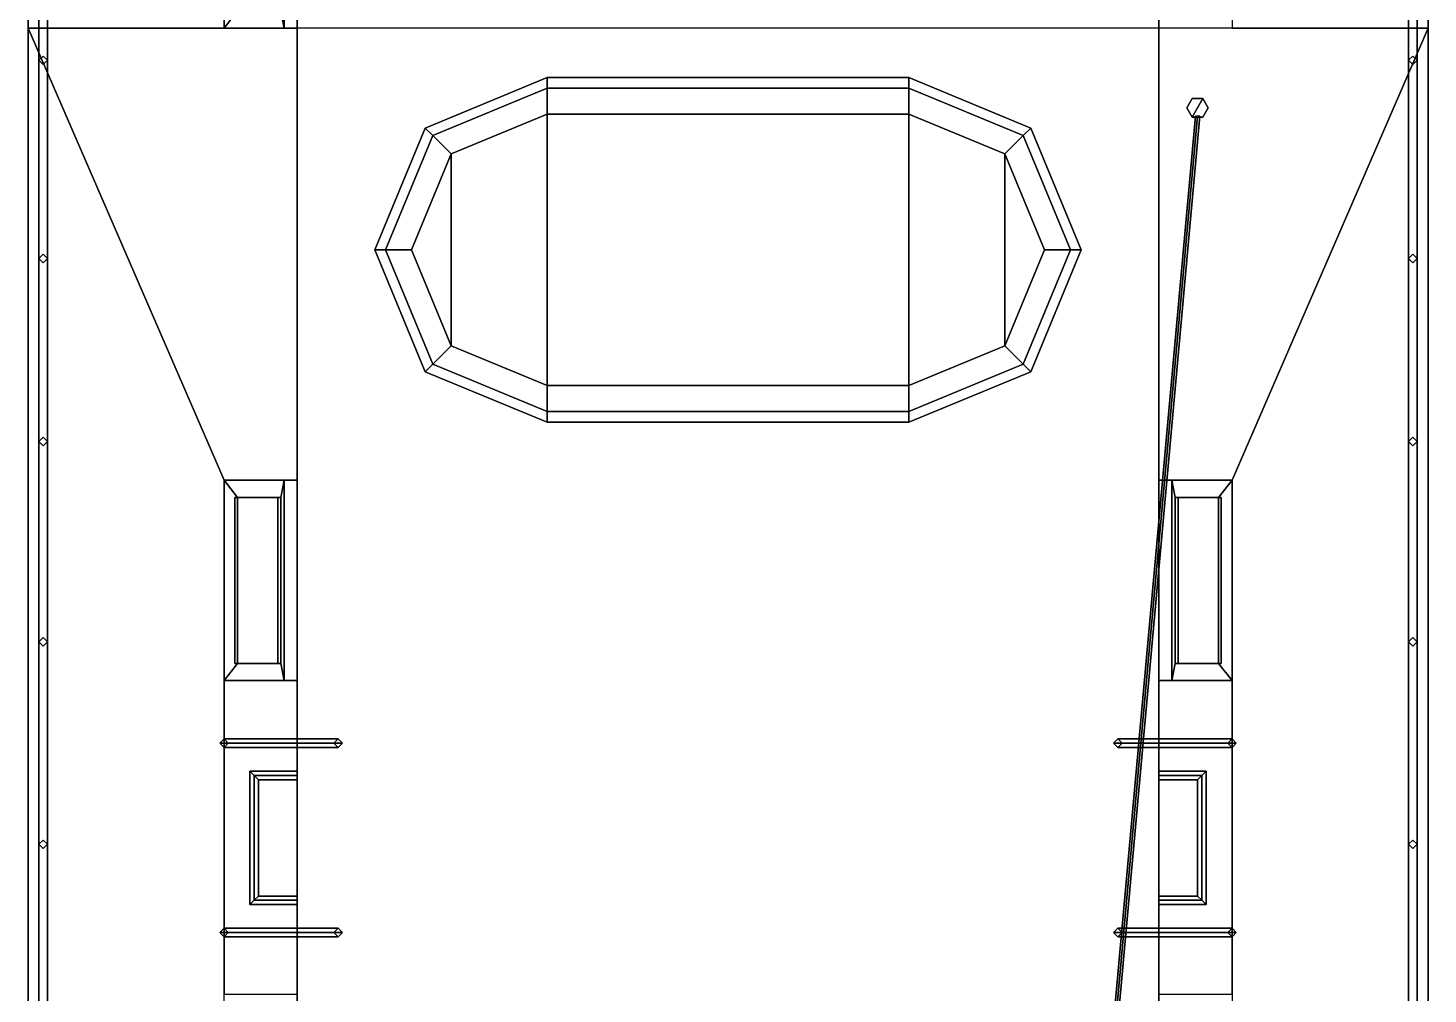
# Model space of a CAD drawing. Header units: millimetres. Extents: x -3.3 to 3.3, y -23.5 to 37.3.
# Drawn here: x -3.25 to 3.25, y -3.56 to 0.92 of the extents above; entities that cross this region are included whole.
import ezdxf

# ---------------------------------------------------------------- set-up
doc = ezdxf.new("R2010")
doc.units = ezdxf.units.MM
doc.layers.add('boat', color=6, linetype='Continuous')
doc.layers.add('railings', color=6, linetype='Continuous')

msp = doc.modelspace()

# ---------------------------------------------------------------- linework, layer by layer
for points in [[(-3.25, 10.1, -1.68), (-3.25, -15.78, -1.68), (-3.25, -23.47), (-3.25, 19.01)], [(3.25, -23.47), (3.25, -15.78, -1.68), (3.25, 10.1, -1.68), (3.25, 19.01)], [(3.25, 10.1, -1.68), (3.25, -15.78, -1.68), (-3.25, -15.78, -1.68), (-3.25, 10.1, -1.68)], [(-3.25, 10.1, 2.17), (-3.25, 0.92, 2.17), (-2.34, 0.92, 2.17), (-2.34, 4.65, 2.17)], [(-3.25, 10.1), (-3.25, 0.92), (-3.25, 0.92, 2.17), (-3.25, 10.1, 2.17)], [(2.34, 4.65, 2.17), (2.34, 0.92, 2.17), (3.25, 0.92, 2.17), (3.25, 10.1, 2.17)], [(3.25, 0.92, 2.17), (3.25, 0.92), (3.25, 10.1), (3.25, 10.1, 2.17)], [(-3.25, 0.92), (-3.25, -7.39), (-3.25, -7.39, 2.17), (-3.25, 0.92, 2.17)], [(-3.25, 0.92, 2.17), (-3.25, -7.39, 2.17), (-2.34, -7.39, 2.17), (-2.34, -1.18, 2.17)], [(-3.25, 0.92, 2.17), (-3.25, -7.39, 2.17), (3.25, -7.39, 2.17), (3.25, 0.92, 2.17)], [(-3.25, 0.92, 2.17), (-2.34, -1.18, 2.17), (-2, -1.18, 2.17), (-2, 0.92, 2.17)], [(2, -1.18, 2.17), (2.34, -1.18, 2.17), (3.25, 0.92, 2.17), (2, 0.92, 2.17)], [(2.34, -7.39, 2.17), (3.25, -7.39, 2.17), (3.25, 0.92, 2.17), (2.34, -1.18, 2.17)], [(3.25, -7.39, 2.17), (3.25, -7.39), (3.25, 0.92), (3.25, 0.92, 2.17)], [(2.155, 0.5933, 2.17), (2.13, 0.55, 2.17), (2.13, 0.55, 4.81), (2.155, 0.5933, 4.81)], [(2.155, 0.5933, 4.81), (2.13, 0.55, 4.81), (2.155, 0.5067, 4.81), (2.205, 0.5933, 4.81)], [(2.205, 0.5933, 2.17), (2.155, 0.5933, 2.17), (2.155, 0.5933, 4.81), (2.205, 0.5933, 4.81)], [(2.205, 0.5933, 4.81), (2.155, 0.5067, 4.81), (2.205, 0.5067, 4.81), (2.23, 0.55, 4.81)], [(2.23, 0.55, 2.17), (2.205, 0.5933, 2.17), (2.205, 0.5933, 4.81), (2.23, 0.55, 4.81)], [(2.13, 0.55, 2.17), (2.155, 0.5067, 2.17), (2.155, 0.5067, 4.81), (2.13, 0.55, 4.81)], [(2.205, 0.5067, 2.17), (2.23, 0.55, 2.17), (2.23, 0.55, 4.81), (2.205, 0.5067, 4.81)], [(2.17, 0.51, 4.71), (2.18, 0.51, 4.7), (0.91, -13.53, 6.93), (0.9, -13.53, 6.94)], [(2.18, 0.51, 4.72), (2.17, 0.51, 4.71), (0.9, -13.53, 6.94), (0.91, -13.53, 6.95)], [(2.18, 0.51, 4.7), (2.19, 0.51, 4.71), (0.92, -13.53, 6.94), (0.91, -13.53, 6.93)], [(2.19, 0.51, 4.71), (2.18, 0.51, 4.72), (0.91, -13.53, 6.95), (0.92, -13.53, 6.94)], [(2.155, 0.5067, 2.17), (2.205, 0.5067, 2.17), (2.205, 0.5067, 4.81), (2.155, 0.5067, 4.81)], [(-2.34, -2.11, 2.17), (-2.34, -3.565, 2.17), (-2, -3.565, 2.17), (-2, -2.11, 2.17)], [(2, -3.565, 2.17), (2.34, -3.565, 2.17), (2.34, -2.11, 2.17), (2, -2.11, 2.17)], [(-2, -2.55, 2.41), (-2, -2.53, 2.39), (-2.22, -2.53, 2.39), (-2.2, -2.55, 2.41)], [(-2, -2.53, 2.39), (-2, -2.55, 2.37), (-2.2, -2.55, 2.37), (-2.22, -2.53, 2.39)], [(-2.22, -3.15, 2.39), (-2.2, -3.13, 2.41), (-2.2, -2.55, 2.41), (-2.22, -2.53, 2.39)], [(-2.2, -3.13, 2.37), (-2.22, -3.15, 2.39), (-2.22, -2.53, 2.39), (-2.2, -2.55, 2.37)], [(-2.2, -3.13, 2.65), (-2.22, -3.15, 2.67), (-2.22, -2.53, 2.67), (-2.2, -2.55, 2.65)], [(-2.22, -3.15, 2.67), (-2.2, -3.13, 2.69), (-2.2, -2.55, 2.69), (-2.22, -2.53, 2.67)], [(-2, -2.53, 2.67), (-2, -2.55, 2.65), (-2.2, -2.55, 2.65), (-2.22, -2.53, 2.67)], [(-2, -2.55, 2.69), (-2, -2.53, 2.67), (-2.22, -2.53, 2.67), (-2.2, -2.55, 2.69)], [(-2, -2.55, 2.98), (-2, -2.53, 2.96), (-2.22, -2.53, 2.96), (-2.2, -2.55, 2.98)], [(-2, -2.53, 2.96), (-2, -2.55, 2.94), (-2.2, -2.55, 2.94), (-2.22, -2.53, 2.96)], [(-2.22, -3.15, 2.96), (-2.2, -3.13, 2.98), (-2.2, -2.55, 2.98), (-2.22, -2.53, 2.96)], [(-2.2, -3.13, 2.94), (-2.22, -3.15, 2.96), (-2.22, -2.53, 2.96), (-2.2, -2.55, 2.94)], [(-2.2, -3.13, 3.22), (-2.22, -3.15, 3.24), (-2.22, -2.53, 3.24), (-2.2, -2.55, 3.22)], [(-2.22, -3.15, 3.24), (-2.2, -3.13, 3.26), (-2.2, -2.55, 3.26), (-2.22, -2.53, 3.24)], [(-2, -2.53, 3.24), (-2, -2.55, 3.22), (-2.2, -2.55, 3.22), (-2.22, -2.53, 3.24)], [(-2, -2.55, 3.26), (-2, -2.53, 3.24), (-2.22, -2.53, 3.24), (-2.2, -2.55, 3.26)], [(-2, -2.55, 3.54), (-2, -2.53, 3.52), (-2.22, -2.53, 3.52), (-2.2, -2.55, 3.54)], [(-2, -2.53, 3.52), (-2, -2.55, 3.5), (-2.2, -2.55, 3.5), (-2.22, -2.53, 3.52)], [(-2.22, -3.15, 3.52), (-2.2, -3.13, 3.54), (-2.2, -2.55, 3.54), (-2.22, -2.53, 3.52)], [(-2.2, -3.13, 3.5), (-2.22, -3.15, 3.52), (-2.22, -2.53, 3.52), (-2.2, -2.55, 3.5)], [(2, -2.53, 2.39), (2, -2.55, 2.41), (2.2, -2.55, 2.41), (2.22, -2.53, 2.39)], [(2, -2.55, 2.37), (2, -2.53, 2.39), (2.22, -2.53, 2.39), (2.2, -2.55, 2.37)], [(2, -2.55, 2.65), (2, -2.53, 2.67), (2.22, -2.53, 2.67), (2.2, -2.55, 2.65)], [(2, -2.53, 2.67), (2, -2.55, 2.69), (2.2, -2.55, 2.69), (2.22, -2.53, 2.67)], [(2, -2.53, 2.96), (2, -2.55, 2.98), (2.2, -2.55, 2.98), (2.22, -2.53, 2.96)], [(2, -2.55, 2.94), (2, -2.53, 2.96), (2.22, -2.53, 2.96), (2.2, -2.55, 2.94)], [(2, -2.55, 3.22), (2, -2.53, 3.24), (2.22, -2.53, 3.24), (2.2, -2.55, 3.22)], [(2, -2.53, 3.24), (2, -2.55, 3.26), (2.2, -2.55, 3.26), (2.22, -2.53, 3.24)], [(2, -2.53, 3.52), (2, -2.55, 3.54), (2.2, -2.55, 3.54), (2.22, -2.53, 3.52)], [(2, -2.55, 3.5), (2, -2.53, 3.52), (2.22, -2.53, 3.52), (2.2, -2.55, 3.5)], [(2.22, -2.53, 2.39), (2.2, -2.55, 2.41), (2.2, -3.13, 2.41), (2.22, -3.15, 2.39)], [(2.2, -2.55, 2.37), (2.22, -2.53, 2.39), (2.22, -3.15, 2.39), (2.2, -3.13, 2.37)], [(2.2, -2.55, 2.65), (2.22, -2.53, 2.67), (2.22, -3.15, 2.67), (2.2, -3.13, 2.65)], [(2.22, -2.53, 2.67), (2.2, -2.55, 2.69), (2.2, -3.13, 2.69), (2.22, -3.15, 2.67)], [(2.22, -2.53, 2.96), (2.2, -2.55, 2.98), (2.2, -3.13, 2.98), (2.22, -3.15, 2.96)], [(2.2, -2.55, 2.94), (2.22, -2.53, 2.96), (2.22, -3.15, 2.96), (2.2, -3.13, 2.94)], [(2.2, -2.55, 3.22), (2.22, -2.53, 3.24), (2.22, -3.15, 3.24), (2.2, -3.13, 3.22)], [(2.22, -2.53, 3.24), (2.2, -2.55, 3.26), (2.2, -3.13, 3.26), (2.22, -3.15, 3.24)], [(2.22, -2.53, 3.52), (2.2, -2.55, 3.54), (2.2, -3.13, 3.54), (2.22, -3.15, 3.52)], [(2.2, -2.55, 3.5), (2.22, -2.53, 3.52), (2.22, -3.15, 3.52), (2.2, -3.13, 3.5)], [(-2, -2.57, 2.39), (-2, -2.55, 2.41), (-2.2, -2.55, 2.41), (-2.18, -2.57, 2.39)], [(-2, -2.55, 2.37), (-2, -2.57, 2.39), (-2.18, -2.57, 2.39), (-2.2, -2.55, 2.37)], [(-2.2, -3.13, 2.41), (-2.18, -3.11, 2.39), (-2.18, -2.57, 2.39), (-2.2, -2.55, 2.41)], [(-2.18, -3.11, 2.39), (-2.2, -3.13, 2.37), (-2.2, -2.55, 2.37), (-2.18, -2.57, 2.39)], [(-2.18, -3.11, 2.67), (-2.2, -3.13, 2.65), (-2.2, -2.55, 2.65), (-2.18, -2.57, 2.67)], [(-2.2, -3.13, 2.69), (-2.18, -3.11, 2.67), (-2.18, -2.57, 2.67), (-2.2, -2.55, 2.69)], [(-2, -2.55, 2.65), (-2, -2.57, 2.67), (-2.18, -2.57, 2.67), (-2.2, -2.55, 2.65)], [(-2, -2.57, 2.67), (-2, -2.55, 2.69), (-2.2, -2.55, 2.69), (-2.18, -2.57, 2.67)], [(-2, -2.57, 2.96), (-2, -2.55, 2.98), (-2.2, -2.55, 2.98), (-2.18, -2.57, 2.96)], [(-2, -2.55, 2.94), (-2, -2.57, 2.96), (-2.18, -2.57, 2.96), (-2.2, -2.55, 2.94)], [(-2.2, -3.13, 2.98), (-2.18, -3.11, 2.96), (-2.18, -2.57, 2.96), (-2.2, -2.55, 2.98)], [(-2.18, -3.11, 2.96), (-2.2, -3.13, 2.94), (-2.2, -2.55, 2.94), (-2.18, -2.57, 2.96)], [(-2.18, -3.11, 3.24), (-2.2, -3.13, 3.22), (-2.2, -2.55, 3.22), (-2.18, -2.57, 3.24)], [(-2.2, -3.13, 3.26), (-2.18, -3.11, 3.24), (-2.18, -2.57, 3.24), (-2.2, -2.55, 3.26)], [(-2, -2.55, 3.22), (-2, -2.57, 3.24), (-2.18, -2.57, 3.24), (-2.2, -2.55, 3.22)], [(-2, -2.57, 3.24), (-2, -2.55, 3.26), (-2.2, -2.55, 3.26), (-2.18, -2.57, 3.24)], [(-2, -2.57, 3.52), (-2, -2.55, 3.54), (-2.2, -2.55, 3.54), (-2.18, -2.57, 3.52)], [(-2, -2.55, 3.5), (-2, -2.57, 3.52), (-2.18, -2.57, 3.52), (-2.2, -2.55, 3.5)], [(-2.2, -3.13, 3.54), (-2.18, -3.11, 3.52), (-2.18, -2.57, 3.52), (-2.2, -2.55, 3.54)], [(-2.18, -3.11, 3.52), (-2.2, -3.13, 3.5), (-2.2, -2.55, 3.5), (-2.18, -2.57, 3.52)], [(2, -2.55, 2.41), (2, -2.57, 2.39), (2.18, -2.57, 2.39), (2.2, -2.55, 2.41)], [(2, -2.57, 2.39), (2, -2.55, 2.37), (2.2, -2.55, 2.37), (2.18, -2.57, 2.39)], [(2, -2.57, 2.67), (2, -2.55, 2.65), (2.2, -2.55, 2.65), (2.18, -2.57, 2.67)], [(2, -2.55, 2.69), (2, -2.57, 2.67), (2.18, -2.57, 2.67), (2.2, -2.55, 2.69)], [(2, -2.55, 2.98), (2, -2.57, 2.96), (2.18, -2.57, 2.96), (2.2, -2.55, 2.98)], [(2, -2.57, 2.96), (2, -2.55, 2.94), (2.2, -2.55, 2.94), (2.18, -2.57, 2.96)], [(2, -2.57, 3.24), (2, -2.55, 3.22), (2.2, -2.55, 3.22), (2.18, -2.57, 3.24)], [(2, -2.55, 3.26), (2, -2.57, 3.24), (2.18, -2.57, 3.24), (2.2, -2.55, 3.26)], [(2, -2.55, 3.54), (2, -2.57, 3.52), (2.18, -2.57, 3.52), (2.2, -2.55, 3.54)], [(2, -2.57, 3.52), (2, -2.55, 3.5), (2.2, -2.55, 3.5), (2.18, -2.57, 3.52)], [(2.2, -2.55, 2.41), (2.18, -2.57, 2.39), (2.18, -3.11, 2.39), (2.2, -3.13, 2.41)], [(2.18, -2.57, 2.39), (2.2, -2.55, 2.37), (2.2, -3.13, 2.37), (2.18, -3.11, 2.39)], [(2.18, -2.57, 2.67), (2.2, -2.55, 2.65), (2.2, -3.13, 2.65), (2.18, -3.11, 2.67)], [(2.2, -2.55, 2.69), (2.18, -2.57, 2.67), (2.18, -3.11, 2.67), (2.2, -3.13, 2.69)], [(2.2, -2.55, 2.98), (2.18, -2.57, 2.96), (2.18, -3.11, 2.96), (2.2, -3.13, 2.98)], [(2.18, -2.57, 2.96), (2.2, -2.55, 2.94), (2.2, -3.13, 2.94), (2.18, -3.11, 2.96)], [(2.18, -2.57, 3.24), (2.2, -2.55, 3.22), (2.2, -3.13, 3.22), (2.18, -3.11, 3.24)], [(2.2, -2.55, 3.26), (2.18, -2.57, 3.24), (2.18, -3.11, 3.24), (2.2, -3.13, 3.26)], [(2.2, -2.55, 3.54), (2.18, -2.57, 3.52), (2.18, -3.11, 3.52), (2.2, -3.13, 3.54)], [(2.18, -2.57, 3.52), (2.2, -2.55, 3.5), (2.2, -3.13, 3.5), (2.18, -3.11, 3.52)], [(-2, -3.13, 2.41), (-2, -3.11, 2.39), (-2.18, -3.11, 2.39), (-2.2, -3.13, 2.41)], [(-2, -3.11, 2.39), (-2, -3.13, 2.37), (-2.2, -3.13, 2.37), (-2.18, -3.11, 2.39)], [(-2, -3.11, 2.67), (-2, -3.13, 2.65), (-2.2, -3.13, 2.65), (-2.18, -3.11, 2.67)], [(-2, -3.13, 2.69), (-2, -3.11, 2.67), (-2.18, -3.11, 2.67), (-2.2, -3.13, 2.69)], [(-2, -3.13, 2.98), (-2, -3.11, 2.96), (-2.18, -3.11, 2.96), (-2.2, -3.13, 2.98)], [(-2, -3.11, 2.96), (-2, -3.13, 2.94), (-2.2, -3.13, 2.94), (-2.18, -3.11, 2.96)], [(-2, -3.11, 3.24), (-2, -3.13, 3.22), (-2.2, -3.13, 3.22), (-2.18, -3.11, 3.24)], [(-2, -3.13, 3.26), (-2, -3.11, 3.24), (-2.18, -3.11, 3.24), (-2.2, -3.13, 3.26)], [(-2, -3.13, 3.54), (-2, -3.11, 3.52), (-2.18, -3.11, 3.52), (-2.2, -3.13, 3.54)], [(-2, -3.11, 3.52), (-2, -3.13, 3.5), (-2.2, -3.13, 3.5), (-2.18, -3.11, 3.52)], [(2, -3.11, 2.39), (2, -3.13, 2.41), (2.2, -3.13, 2.41), (2.18, -3.11, 2.39)], [(2, -3.13, 2.37), (2, -3.11, 2.39), (2.18, -3.11, 2.39), (2.2, -3.13, 2.37)], [(2, -3.13, 2.65), (2, -3.11, 2.67), (2.18, -3.11, 2.67), (2.2, -3.13, 2.65)], [(2, -3.11, 2.67), (2, -3.13, 2.69), (2.2, -3.13, 2.69), (2.18, -3.11, 2.67)], [(2, -3.11, 2.96), (2, -3.13, 2.98), (2.2, -3.13, 2.98), (2.18, -3.11, 2.96)], [(2, -3.13, 2.94), (2, -3.11, 2.96), (2.18, -3.11, 2.96), (2.2, -3.13, 2.94)], [(2, -3.13, 3.22), (2, -3.11, 3.24), (2.18, -3.11, 3.24), (2.2, -3.13, 3.22)], [(2, -3.11, 3.24), (2, -3.13, 3.26), (2.2, -3.13, 3.26), (2.18, -3.11, 3.24)], [(2, -3.11, 3.52), (2, -3.13, 3.54), (2.2, -3.13, 3.54), (2.18, -3.11, 3.52)], [(2, -3.13, 3.5), (2, -3.11, 3.52), (2.18, -3.11, 3.52), (2.2, -3.13, 3.5)], [(-2, -3.15, 2.39), (-2, -3.13, 2.41), (-2.2, -3.13, 2.41), (-2.22, -3.15, 2.39)], [(-2, -3.13, 2.37), (-2, -3.15, 2.39), (-2.22, -3.15, 2.39), (-2.2, -3.13, 2.37)], [(-2, -3.13, 2.65), (-2, -3.15, 2.67), (-2.22, -3.15, 2.67), (-2.2, -3.13, 2.65)], [(-2, -3.15, 2.67), (-2, -3.13, 2.69), (-2.2, -3.13, 2.69), (-2.22, -3.15, 2.67)], [(-2, -3.15, 2.96), (-2, -3.13, 2.98), (-2.2, -3.13, 2.98), (-2.22, -3.15, 2.96)], [(-2, -3.13, 2.94), (-2, -3.15, 2.96), (-2.22, -3.15, 2.96), (-2.2, -3.13, 2.94)], [(-2, -3.13, 3.22), (-2, -3.15, 3.24), (-2.22, -3.15, 3.24), (-2.2, -3.13, 3.22)], [(-2, -3.15, 3.24), (-2, -3.13, 3.26), (-2.2, -3.13, 3.26), (-2.22, -3.15, 3.24)], [(-2, -3.15, 3.52), (-2, -3.13, 3.54), (-2.2, -3.13, 3.54), (-2.22, -3.15, 3.52)], [(-2, -3.13, 3.5), (-2, -3.15, 3.52), (-2.22, -3.15, 3.52), (-2.2, -3.13, 3.5)], [(2, -3.13, 2.41), (2, -3.15, 2.39), (2.22, -3.15, 2.39), (2.2, -3.13, 2.41)], [(2, -3.15, 2.39), (2, -3.13, 2.37), (2.2, -3.13, 2.37), (2.22, -3.15, 2.39)], [(2, -3.15, 2.67), (2, -3.13, 2.65), (2.2, -3.13, 2.65), (2.22, -3.15, 2.67)], [(2, -3.13, 2.69), (2, -3.15, 2.67), (2.22, -3.15, 2.67), (2.2, -3.13, 2.69)], [(2, -3.13, 2.98), (2, -3.15, 2.96), (2.22, -3.15, 2.96), (2.2, -3.13, 2.98)], [(2, -3.15, 2.96), (2, -3.13, 2.94), (2.2, -3.13, 2.94), (2.22, -3.15, 2.96)], [(2, -3.15, 3.24), (2, -3.13, 3.22), (2.2, -3.13, 3.22), (2.22, -3.15, 3.24)], [(2, -3.13, 3.26), (2, -3.15, 3.24), (2.22, -3.15, 3.24), (2.2, -3.13, 3.26)], [(2, -3.13, 3.54), (2, -3.15, 3.52), (2.22, -3.15, 3.52), (2.2, -3.13, 3.54)], [(2, -3.15, 3.52), (2, -3.13, 3.5), (2.2, -3.13, 3.5), (2.22, -3.15, 3.52)]]:
    msp.add_3dface(points)
at = {"color": 3}
for points in [[(-2, -9.25, 3.83), (-2, 7.41, 3.83), (-2, 4.65, 3.51), (-2, -7.39, 3.51)], [(-2, 7.41, 3.83), (-2, -9.25, 3.83), (2, -9.25, 3.83), (2, 7.41, 3.83)], [(2, 7.41, 3.83), (2, -9.25, 3.83), (2, -7.39, 3.51), (2, 4.65, 3.51)], [(-2.2771, 1.77, 2.4712), (-2.34, 1.85, 2.17), (-2.34, 0.92, 2.17), (-2.2771, 1, 2.4712)], [(-2.06, 0.92, 3.51), (-2.06, 1.85, 3.51), (-2.0767, 1.77, 3.43), (-2.0767, 1, 3.43)], [(-2, 0.92, 3.51), (-2, 1.85, 3.51), (-2.06, 1.85, 3.51), (-2.06, 0.92, 3.51)], [(-2.0767, 1, 3.43), (-2.2771, 1, 2.4712), (-2.34, 0.92, 2.17), (-2.06, 0.92, 3.51)], [(-2.06, 0.92, 3.51), (-2.34, 0.92, 2.17), (-2, 0.92, 2.17), (-2, 0.92, 3.51)], [(-2, 0.92, 3.51), (-2, 0.92, 2.17), (-2, -1.18, 2.17), (-2, -1.18, 3.51)], [(2, -1.18, 3.51), (2, -1.18, 2.17), (2, 0.92, 2.17), (2, 0.92, 3.51)], [(-2.06, -1.18, 3.51), (-2.34, -1.18, 2.17), (-2.2771, -1.26, 2.4712), (-2.0767, -1.26, 3.43)], [(-2, -1.18, 3.51), (-2, -1.18, 2.17), (-2.34, -1.18, 2.17), (-2.06, -1.18, 3.51)], [(-2.2771, -1.26, 2.4712), (-2.34, -1.18, 2.17), (-2.34, -2.11, 2.17), (-2.2771, -2.03, 2.4712)], [(-2.06, -2.11, 3.51), (-2.06, -1.18, 3.51), (-2.0767, -1.26, 3.43), (-2.0767, -2.03, 3.43)], [(-2, -2.11, 3.51), (-2, -1.18, 3.51), (-2.06, -1.18, 3.51), (-2.06, -2.11, 3.51)], [(2.06, -1.18, 3.51), (2.34, -1.18, 2.17), (2, -1.18, 2.17), (2, -1.18, 3.51)], [(2, -1.18, 3.51), (2, -2.11, 3.51), (2.06, -2.11, 3.51), (2.06, -1.18, 3.51)], [(2.0767, -1.26, 3.43), (2.2771, -1.26, 2.4712), (2.34, -1.18, 2.17), (2.06, -1.18, 3.51)], [(2.06, -1.18, 3.51), (2.06, -2.11, 3.51), (2.0767, -2.03, 3.43), (2.0767, -1.26, 3.43)], [(2.2771, -2.03, 2.4712), (2.34, -2.11, 2.17), (2.34, -1.18, 2.17), (2.2771, -1.26, 2.4712)], [(-2.0767, -1.26, 3.43), (-2.2771, -1.26, 2.4712), (-2.29, -1.26, 2.48), (-2.09, -1.26, 3.43)], [(-2.09, -1.26, 3.43), (-2.29, -1.26, 2.48), (-2.29, -2.03, 2.48), (-2.09, -2.03, 3.43)], [(-2.29, -2.03, 2.48), (-2.29, -1.26, 2.48), (-2.2771, -1.26, 2.4712), (-2.2771, -2.03, 2.4712)], [(-2.0767, -2.03, 3.43), (-2.0767, -1.26, 3.43), (-2.09, -1.26, 3.43), (-2.09, -2.03, 3.43)], [(2.09, -1.26, 3.43), (2.29, -1.26, 2.48), (2.2771, -1.26, 2.4712), (2.0767, -1.26, 3.43)], [(2.0767, -1.26, 3.43), (2.0767, -2.03, 3.43), (2.09, -2.03, 3.43), (2.09, -1.26, 3.43)], [(2.09, -2.03, 3.43), (2.29, -2.03, 2.48), (2.29, -1.26, 2.48), (2.09, -1.26, 3.43)], [(2.29, -1.26, 2.48), (2.29, -2.03, 2.48), (2.2771, -2.03, 2.4712), (2.2771, -1.26, 2.4712)], [(-2.0767, -2.03, 3.43), (-2.2771, -2.03, 2.4712), (-2.34, -2.11, 2.17), (-2.06, -2.11, 3.51)], [(-2.09, -2.03, 3.43), (-2.29, -2.03, 2.48), (-2.2771, -2.03, 2.4712), (-2.0767, -2.03, 3.43)], [(2.06, -2.11, 3.51), (2.34, -2.11, 2.17), (2.2771, -2.03, 2.4712), (2.0767, -2.03, 3.43)], [(2.0767, -2.03, 3.43), (2.2771, -2.03, 2.4712), (2.29, -2.03, 2.48), (2.09, -2.03, 3.43)], [(-2.06, -2.11, 3.51), (-2.34, -2.11, 2.17), (-2, -2.11, 2.17), (-2, -2.11, 3.51)], [(-2, -2.11, 3.51), (-2, -2.11, 2.17), (-2, -3.565, 2.17), (-2, -3.565, 3.51)], [(2, -3.565, 3.51), (2, -3.565, 2.17), (2, -2.11, 2.17), (2, -2.11, 3.51)], [(2, -2.11, 3.51), (2, -2.11, 2.17), (2.34, -2.11, 2.17), (2.06, -2.11, 3.51)]]:
    msp.add_3dface(points, dxfattribs=at)
at = {"layer": 'boat'}
for points in [[(-0.84, 0.6402, 4.1202), (-0.84, 0.69, 4), (-1.4057, 0.4557, 4), (-1.3705, 0.4205, 4.1202)], [(-0.84, 0.69, 4), (-0.84, 0.6402, 3.8798), (-1.3705, 0.4205, 3.8798), (-1.4057, 0.4557, 4)], [(-0.84, 0.69, 4), (-0.84, 0.6402, 4.1202), (0.84, 0.6402, 4.1202), (0.84, 0.69, 4)], [(-0.84, 0.6402, 3.8798), (-0.84, 0.69, 4), (0.84, 0.69, 4), (0.84, 0.6402, 3.8798)], [(1.3705, 0.4205, 4.1202), (1.4057, 0.4557, 4), (0.84, 0.69, 4), (0.84, 0.6402, 4.1202)], [(1.4057, 0.4557, 4), (1.3705, 0.4205, 3.8798), (0.84, 0.6402, 3.8798), (0.84, 0.69, 4)], [(-0.84, 0.6402, 3.8798), (-0.84, 0.52, 3.83), (-1.2855, 0.3355, 3.83), (-1.3705, 0.4205, 3.8798)], [(-0.84, 0.52, 4.17), (-0.84, 0.6402, 4.1202), (-1.3705, 0.4205, 4.1202), (-1.2855, 0.3355, 4.17)], [(-0.84, 0.52, 3.83), (-0.84, 0.6402, 3.8798), (0.84, 0.6402, 3.8798), (0.84, 0.52, 3.83)], [(-0.84, 0.6402, 4.1202), (-0.84, 0.52, 4.17), (0.84, 0.52, 4.17), (0.84, 0.6402, 4.1202)], [(1.3705, 0.4205, 3.8798), (1.2855, 0.3355, 3.83), (0.84, 0.52, 3.83), (0.84, 0.6402, 3.8798)], [(1.2855, 0.3355, 4.17), (1.3705, 0.4205, 4.1202), (0.84, 0.6402, 4.1202), (0.84, 0.52, 4.17)], [(-1.3705, 0.4205, 4.1202), (-1.4057, 0.4557, 4), (-1.64, -0.11, 4), (-1.5902, -0.11, 4.1202)], [(-1.4057, 0.4557, 4), (-1.3705, 0.4205, 3.8798), (-1.5902, -0.11, 3.8798), (-1.64, -0.11, 4)], [(-1.2855, 0.3355, 4.17), (-1.2855, -0.5555, 4.17), (-0.84, -0.74, 4.17), (-0.84, 0.52, 4.17)], [(-0.84, 0.52, 4.17), (-0.84, -0.74, 4.17), (0.84, -0.74, 4.17), (0.84, 0.52, 4.17)], [(0.84, 0.52, 4.17), (0.84, -0.74, 4.17), (1.2855, -0.5555, 4.17), (1.2855, 0.3355, 4.17)], [(1.5902, -0.11, 4.1202), (1.64, -0.11, 4), (1.4057, 0.4557, 4), (1.3705, 0.4205, 4.1202)], [(1.64, -0.11, 4), (1.5902, -0.11, 3.8798), (1.3705, 0.4205, 3.8798), (1.4057, 0.4557, 4)], [(-1.3705, 0.4205, 3.8798), (-1.2855, 0.3355, 3.83), (-1.47, -0.11, 3.83), (-1.5902, -0.11, 3.8798)], [(-1.2855, 0.3355, 4.17), (-1.3705, 0.4205, 4.1202), (-1.5902, -0.11, 4.1202), (-1.47, -0.11, 4.17)], [(1.5902, -0.11, 3.8798), (1.47, -0.11, 3.83), (1.2855, 0.3355, 3.83), (1.3705, 0.4205, 3.8798)], [(1.47, -0.11, 4.17), (1.5902, -0.11, 4.1202), (1.3705, 0.4205, 4.1202), (1.2855, 0.3355, 4.17)], [(-1.47, -0.11, 4.17), (-1.47, -0.11, 4.17), (-1.2855, -0.5555, 4.17), (-1.2855, 0.3355, 4.17)], [(1.2855, 0.3355, 4.17), (1.2855, -0.5555, 4.17), (1.47, -0.11, 4.17)], [(-1.5902, -0.11, 4.1202), (-1.64, -0.11, 4), (-1.4057, -0.6757, 4), (-1.3705, -0.6405, 4.1202)], [(-1.64, -0.11, 4), (-1.5902, -0.11, 3.8798), (-1.3705, -0.6405, 3.8798), (-1.4057, -0.6757, 4)], [(-1.5902, -0.11, 3.8798), (-1.47, -0.11, 3.83), (-1.2855, -0.5555, 3.83), (-1.3705, -0.6405, 3.8798)], [(-1.47, -0.11, 4.17), (-1.5902, -0.11, 4.1202), (-1.3705, -0.6405, 4.1202), (-1.2855, -0.5555, 4.17)], [(1.3705, -0.6405, 3.8798), (1.2855, -0.5555, 3.83), (1.47, -0.11, 3.83), (1.5902, -0.11, 3.8798)], [(1.2855, -0.5555, 4.17), (1.3705, -0.6405, 4.1202), (1.5902, -0.11, 4.1202), (1.47, -0.11, 4.17)], [(1.3705, -0.6405, 4.1202), (1.4057, -0.6757, 4), (1.64, -0.11, 4), (1.5902, -0.11, 4.1202)], [(1.4057, -0.6757, 4), (1.3705, -0.6405, 3.8798), (1.5902, -0.11, 3.8798), (1.64, -0.11, 4)], [(-1.3705, -0.6405, 3.8798), (-1.2855, -0.5555, 3.83), (-0.84, -0.74, 3.83), (-0.84, -0.8602, 3.8798)], [(-1.2855, -0.5555, 4.17), (-1.3705, -0.6405, 4.1202), (-0.84, -0.8602, 4.1202), (-0.84, -0.74, 4.17)], [(0.84, -0.8602, 3.8798), (0.84, -0.74, 3.83), (1.2855, -0.5555, 3.83), (1.3705, -0.6405, 3.8798)], [(0.84, -0.74, 4.17), (0.84, -0.8602, 4.1202), (1.3705, -0.6405, 4.1202), (1.2855, -0.5555, 4.17)], [(-1.3705, -0.6405, 4.1202), (-1.4057, -0.6757, 4), (-0.84, -0.91, 4), (-0.84, -0.8602, 4.1202)], [(-1.4057, -0.6757, 4), (-1.3705, -0.6405, 3.8798), (-0.84, -0.8602, 3.8798), (-0.84, -0.91, 4)], [(0.84, -0.8602, 4.1202), (0.84, -0.91, 4), (1.4057, -0.6757, 4), (1.3705, -0.6405, 4.1202)], [(0.84, -0.91, 4), (0.84, -0.8602, 3.8798), (1.3705, -0.6405, 3.8798), (1.4057, -0.6757, 4)], [(-0.84, -0.8602, 3.8798), (-0.84, -0.74, 3.83), (0.84, -0.74, 3.83), (0.84, -0.8602, 3.8798)], [(-0.84, -0.74, 4.17), (-0.84, -0.8602, 4.1202), (0.84, -0.8602, 4.1202), (0.84, -0.74, 4.17)], [(-0.84, -0.8602, 4.1202), (-0.84, -0.91, 4), (0.84, -0.91, 4), (0.84, -0.8602, 4.1202)], [(-0.84, -0.91, 4), (-0.84, -0.8602, 3.8798), (0.84, -0.8602, 3.8798), (0.84, -0.91, 4)]]:
    msp.add_3dface(points, dxfattribs=at)
at = {"layer": 'railings'}
for points in [[(-3.16, 20.36, 2.65), (-3.16, -23.38, 2.65), (-3.2, -23.38, 2.65), (-3.2, 20.36, 2.65)], [(-3.2, 20.36, 2.65), (-3.2, -23.38, 2.65), (-3.16, -23.38, 2.65), (-3.16, 20.36, 2.65)], [(-3.2, 20.36, 3.11), (-3.2, -23.38, 3.11), (-3.16, -23.38, 3.11), (-3.16, 20.36, 3.11)], [(-3.16, 20.36, 3.11), (-3.16, -23.38, 3.11), (-3.2, -23.38, 3.11), (-3.2, 20.36, 3.11)], [(3.16, 20.36, 2.65), (3.16, -23.38, 2.65), (3.2, -23.38, 2.65), (3.2, 20.36, 2.65)], [(3.2, 20.36, 2.65), (3.2, -23.38, 2.65), (3.16, -23.38, 2.65), (3.16, 20.36, 2.65)], [(3.16, 20.36, 3.11), (3.16, -23.38, 3.11), (3.2, -23.38, 3.11), (3.2, 20.36, 3.11)], [(3.2, 20.36, 3.11), (3.2, -23.38, 3.11), (3.16, -23.38, 3.11), (3.16, 20.36, 3.11)], [(-3.18, 0.79, 2.17), (-3.2, 0.77, 2.17), (-3.2, 0.77, 3.11), (-3.18, 0.79, 3.11)], [(-3.16, 0.77, 2.17), (-3.18, 0.79, 2.17), (-3.18, 0.79, 3.11), (-3.16, 0.77, 3.11)], [(3.18, 0.79, 2.17), (3.16, 0.77, 2.17), (3.16, 0.77, 3.11), (3.18, 0.79, 3.11)], [(3.2, 0.77, 2.17), (3.18, 0.79, 2.17), (3.18, 0.79, 3.11), (3.2, 0.77, 3.11)], [(-3.2, 0.77, 2.17), (-3.18, 0.75, 2.17), (-3.18, 0.75, 3.11), (-3.2, 0.77, 3.11)], [(-3.18, 0.75, 2.17), (-3.16, 0.77, 2.17), (-3.16, 0.77, 3.11), (-3.18, 0.75, 3.11)], [(3.16, 0.77, 2.17), (3.18, 0.75, 2.17), (3.18, 0.75, 3.11), (3.16, 0.77, 3.11)], [(3.18, 0.75, 2.17), (3.2, 0.77, 2.17), (3.2, 0.77, 3.11), (3.18, 0.75, 3.11)], [(-3.18, -0.13, 2.17), (-3.2, -0.15, 2.17), (-3.2, -0.15, 3.11), (-3.18, -0.13, 3.11)], [(-3.2, -0.15, 2.17), (-3.18, -0.17, 2.17), (-3.18, -0.17, 3.11), (-3.2, -0.15, 3.11)], [(-3.16, -0.15, 2.17), (-3.18, -0.13, 2.17), (-3.18, -0.13, 3.11), (-3.16, -0.15, 3.11)], [(-3.18, -0.17, 2.17), (-3.16, -0.15, 2.17), (-3.16, -0.15, 3.11), (-3.18, -0.17, 3.11)], [(3.18, -0.13, 2.17), (3.16, -0.15, 2.17), (3.16, -0.15, 3.11), (3.18, -0.13, 3.11)], [(3.16, -0.15, 2.17), (3.18, -0.17, 2.17), (3.18, -0.17, 3.11), (3.16, -0.15, 3.11)], [(3.2, -0.15, 2.17), (3.18, -0.13, 2.17), (3.18, -0.13, 3.11), (3.2, -0.15, 3.11)], [(3.18, -0.17, 2.17), (3.2, -0.15, 2.17), (3.2, -0.15, 3.11), (3.18, -0.17, 3.11)], [(-3.18, -0.98, 2.17), (-3.2, -1, 2.17), (-3.2, -1, 3.11), (-3.18, -0.98, 3.11)], [(-3.2, -1, 2.17), (-3.18, -1.02, 2.17), (-3.18, -1.02, 3.11), (-3.2, -1, 3.11)], [(-3.16, -1, 2.17), (-3.18, -0.98, 2.17), (-3.18, -0.98, 3.11), (-3.16, -1, 3.11)], [(-3.18, -1.02, 2.17), (-3.16, -1, 2.17), (-3.16, -1, 3.11), (-3.18, -1.02, 3.11)], [(3.18, -0.98, 2.17), (3.16, -1, 2.17), (3.16, -1, 3.11), (3.18, -0.98, 3.11)], [(3.16, -1, 2.17), (3.18, -1.02, 2.17), (3.18, -1.02, 3.11), (3.16, -1, 3.11)], [(3.2, -1, 2.17), (3.18, -0.98, 2.17), (3.18, -0.98, 3.11), (3.2, -1, 3.11)], [(3.18, -1.02, 2.17), (3.2, -1, 2.17), (3.2, -1, 3.11), (3.18, -1.02, 3.11)], [(-3.18, -1.91, 2.17), (-3.2, -1.93, 2.17), (-3.2, -1.93, 3.11), (-3.18, -1.91, 3.11)], [(-3.2, -1.93, 2.17), (-3.18, -1.95, 2.17), (-3.18, -1.95, 3.11), (-3.2, -1.93, 3.11)], [(-3.16, -1.93, 2.17), (-3.18, -1.91, 2.17), (-3.18, -1.91, 3.11), (-3.16, -1.93, 3.11)], [(-3.18, -1.95, 2.17), (-3.16, -1.93, 2.17), (-3.16, -1.93, 3.11), (-3.18, -1.95, 3.11)], [(3.18, -1.91, 2.17), (3.16, -1.93, 2.17), (3.16, -1.93, 3.11), (3.18, -1.91, 3.11)], [(3.16, -1.93, 2.17), (3.18, -1.95, 2.17), (3.18, -1.95, 3.11), (3.16, -1.93, 3.11)], [(3.2, -1.93, 2.17), (3.18, -1.91, 2.17), (3.18, -1.91, 3.11), (3.2, -1.93, 3.11)], [(3.18, -1.95, 2.17), (3.2, -1.93, 2.17), (3.2, -1.93, 3.11), (3.18, -1.95, 3.11)], [(-2.34, -2.38, 2.95), (-2.36, -2.4, 2.93), (-2.36, -2.4, 4.28), (-2.34, -2.38, 4.26)], [(-2.36, -2.4, 2.93), (-2.34, -2.38, 2.95), (-2, -2.38, 2.95), (-2, -2.4, 2.93)], [(-2.34, -2.38, 4.26), (-2.36, -2.4, 4.28), (-1.79, -2.4, 4.28), (-1.81, -2.38, 4.26)], [(-2.36, -2.4, 2.93), (-2.34, -2.42, 2.95), (-2.34, -2.42, 4.26), (-2.36, -2.4, 4.28)], [(-2.34, -2.42, 2.95), (-2.36, -2.4, 2.93), (-2, -2.4, 2.93), (-2, -2.42, 2.95)], [(-2.36, -2.4, 4.28), (-2.34, -2.42, 4.26), (-1.81, -2.42, 4.26), (-1.79, -2.4, 4.28)], [(-2.32, -2.4, 2.97), (-2.34, -2.38, 2.95), (-2.34, -2.38, 4.26), (-2.32, -2.4, 4.24)], [(-2.34, -2.38, 2.95), (-2.32, -2.4, 2.97), (-2, -2.4, 2.97), (-2, -2.38, 2.95)], [(-2.32, -2.4, 4.24), (-2.34, -2.38, 4.26), (-1.81, -2.38, 4.26), (-1.83, -2.4, 4.24)], [(-2.34, -2.42, 2.95), (-2.32, -2.4, 2.97), (-2.32, -2.4, 4.24), (-2.34, -2.42, 4.26)], [(-2.32, -2.4, 2.97), (-2.34, -2.42, 2.95), (-2, -2.42, 2.95), (-2, -2.4, 2.97)], [(-2.34, -2.42, 4.26), (-2.32, -2.4, 4.24), (-1.83, -2.4, 4.24), (-1.81, -2.42, 4.26)], [(-1.81, -2.38, 3.83), (-1.83, -2.4, 3.83), (-1.83, -2.4, 4.24), (-1.81, -2.38, 4.26)], [(-1.83, -2.4, 3.83), (-1.81, -2.42, 3.83), (-1.81, -2.42, 4.26), (-1.83, -2.4, 4.24)], [(-1.79, -2.4, 3.83), (-1.81, -2.38, 3.83), (-1.81, -2.38, 4.26), (-1.79, -2.4, 4.28)], [(-1.81, -2.42, 3.83), (-1.79, -2.4, 3.83), (-1.79, -2.4, 4.28), (-1.81, -2.42, 4.26)], [(1.81, -2.38, 3.83), (1.79, -2.4, 3.83), (1.79, -2.4, 4.28), (1.81, -2.38, 4.26)], [(2.36, -2.4, 4.28), (2.34, -2.38, 4.26), (1.81, -2.38, 4.26), (1.79, -2.4, 4.28)], [(1.79, -2.4, 3.83), (1.81, -2.42, 3.83), (1.81, -2.42, 4.26), (1.79, -2.4, 4.28)], [(2.34, -2.42, 4.26), (2.36, -2.4, 4.28), (1.79, -2.4, 4.28), (1.81, -2.42, 4.26)], [(1.83, -2.4, 3.83), (1.81, -2.38, 3.83), (1.81, -2.38, 4.26), (1.83, -2.4, 4.24)], [(2.34, -2.38, 4.26), (2.32, -2.4, 4.24), (1.83, -2.4, 4.24), (1.81, -2.38, 4.26)], [(1.81, -2.42, 3.83), (1.83, -2.4, 3.83), (1.83, -2.4, 4.24), (1.81, -2.42, 4.26)], [(2.32, -2.4, 4.24), (2.34, -2.42, 4.26), (1.81, -2.42, 4.26), (1.83, -2.4, 4.24)], [(2.34, -2.38, 2.95), (2.36, -2.4, 2.93), (2, -2.4, 2.93), (2, -2.38, 2.95)], [(2.32, -2.4, 2.97), (2.34, -2.38, 2.95), (2, -2.38, 2.95), (2, -2.4, 2.97)], [(2.36, -2.4, 2.93), (2.34, -2.42, 2.95), (2, -2.42, 2.95), (2, -2.4, 2.93)], [(2.34, -2.42, 2.95), (2.32, -2.4, 2.97), (2, -2.4, 2.97), (2, -2.42, 2.95)], [(2.34, -2.38, 2.95), (2.32, -2.4, 2.97), (2.32, -2.4, 4.24), (2.34, -2.38, 4.26)], [(2.32, -2.4, 2.97), (2.34, -2.42, 2.95), (2.34, -2.42, 4.26), (2.32, -2.4, 4.24)], [(2.36, -2.4, 2.93), (2.34, -2.38, 2.95), (2.34, -2.38, 4.26), (2.36, -2.4, 4.28)], [(2.34, -2.42, 2.95), (2.36, -2.4, 2.93), (2.36, -2.4, 4.28), (2.34, -2.42, 4.26)], [(-3.18, -2.85, 2.17), (-3.2, -2.87, 2.17), (-3.2, -2.87, 3.11), (-3.18, -2.85, 3.11)], [(-3.16, -2.87, 2.17), (-3.18, -2.85, 2.17), (-3.18, -2.85, 3.11), (-3.16, -2.87, 3.11)], [(3.18, -2.85, 2.17), (3.16, -2.87, 2.17), (3.16, -2.87, 3.11), (3.18, -2.85, 3.11)], [(3.2, -2.87, 2.17), (3.18, -2.85, 2.17), (3.18, -2.85, 3.11), (3.2, -2.87, 3.11)], [(-3.2, -2.87, 2.17), (-3.18, -2.89, 2.17), (-3.18, -2.89, 3.11), (-3.2, -2.87, 3.11)], [(-3.18, -2.89, 2.17), (-3.16, -2.87, 2.17), (-3.16, -2.87, 3.11), (-3.18, -2.89, 3.11)], [(3.16, -2.87, 2.17), (3.18, -2.89, 2.17), (3.18, -2.89, 3.11), (3.16, -2.87, 3.11)], [(3.18, -2.89, 2.17), (3.2, -2.87, 2.17), (3.2, -2.87, 3.11), (3.18, -2.89, 3.11)], [(-2.34, -3.26, 2.95), (-2.36, -3.28, 2.93), (-2.36, -3.28, 4.28), (-2.34, -3.26, 4.26)], [(-2.36, -3.28, 2.93), (-2.34, -3.26, 2.95), (-2, -3.26, 2.95), (-2, -3.28, 2.93)], [(-2.34, -3.26, 4.26), (-2.36, -3.28, 4.28), (-1.79, -3.28, 4.28), (-1.81, -3.26, 4.26)], [(-2.36, -3.28, 2.93), (-2.34, -3.3, 2.95), (-2.34, -3.3, 4.26), (-2.36, -3.28, 4.28)], [(-2.34, -3.3, 2.95), (-2.36, -3.28, 2.93), (-2, -3.28, 2.93), (-2, -3.3, 2.95)], [(-2.36, -3.28, 4.28), (-2.34, -3.3, 4.26), (-1.81, -3.3, 4.26), (-1.79, -3.28, 4.28)], [(-2.32, -3.28, 2.97), (-2.34, -3.26, 2.95), (-2.34, -3.26, 4.26), (-2.32, -3.28, 4.24)], [(-2.34, -3.26, 2.95), (-2.32, -3.28, 2.97), (-2, -3.28, 2.97), (-2, -3.26, 2.95)], [(-2.32, -3.28, 4.24), (-2.34, -3.26, 4.26), (-1.81, -3.26, 4.26), (-1.83, -3.28, 4.24)], [(-2.34, -3.3, 2.95), (-2.32, -3.28, 2.97), (-2.32, -3.28, 4.24), (-2.34, -3.3, 4.26)], [(-2.32, -3.28, 2.97), (-2.34, -3.3, 2.95), (-2, -3.3, 2.95), (-2, -3.28, 2.97)], [(-2.34, -3.3, 4.26), (-2.32, -3.28, 4.24), (-1.83, -3.28, 4.24), (-1.81, -3.3, 4.26)], [(-1.81, -3.26, 3.83), (-1.83, -3.28, 3.83), (-1.83, -3.28, 4.24), (-1.81, -3.26, 4.26)], [(-1.83, -3.28, 3.83), (-1.81, -3.3, 3.83), (-1.81, -3.3, 4.26), (-1.83, -3.28, 4.24)], [(-1.79, -3.28, 3.83), (-1.81, -3.26, 3.83), (-1.81, -3.26, 4.26), (-1.79, -3.28, 4.28)], [(-1.81, -3.3, 3.83), (-1.79, -3.28, 3.83), (-1.79, -3.28, 4.28), (-1.81, -3.3, 4.26)], [(1.81, -3.26, 3.83), (1.79, -3.28, 3.83), (1.79, -3.28, 4.28), (1.81, -3.26, 4.26)], [(2.36, -3.28, 4.28), (2.34, -3.26, 4.26), (1.81, -3.26, 4.26), (1.79, -3.28, 4.28)], [(1.79, -3.28, 3.83), (1.81, -3.3, 3.83), (1.81, -3.3, 4.26), (1.79, -3.28, 4.28)], [(2.34, -3.3, 4.26), (2.36, -3.28, 4.28), (1.79, -3.28, 4.28), (1.81, -3.3, 4.26)], [(1.83, -3.28, 3.83), (1.81, -3.26, 3.83), (1.81, -3.26, 4.26), (1.83, -3.28, 4.24)], [(2.34, -3.26, 4.26), (2.32, -3.28, 4.24), (1.83, -3.28, 4.24), (1.81, -3.26, 4.26)], [(1.81, -3.3, 3.83), (1.83, -3.28, 3.83), (1.83, -3.28, 4.24), (1.81, -3.3, 4.26)], [(2.32, -3.28, 4.24), (2.34, -3.3, 4.26), (1.81, -3.3, 4.26), (1.83, -3.28, 4.24)], [(2.32, -3.28, 2.97), (2.34, -3.26, 2.95), (2, -3.26, 2.95), (2, -3.28, 2.97)], [(2.34, -3.26, 2.95), (2.36, -3.28, 2.93), (2, -3.28, 2.93), (2, -3.26, 2.95)], [(2.34, -3.3, 2.95), (2.32, -3.28, 2.97), (2, -3.28, 2.97), (2, -3.3, 2.95)], [(2.36, -3.28, 2.93), (2.34, -3.3, 2.95), (2, -3.3, 2.95), (2, -3.28, 2.93)], [(2.34, -3.26, 2.95), (2.32, -3.28, 2.97), (2.32, -3.28, 4.24), (2.34, -3.26, 4.26)], [(2.32, -3.28, 2.97), (2.34, -3.3, 2.95), (2.34, -3.3, 4.26), (2.32, -3.28, 4.24)], [(2.36, -3.28, 2.93), (2.34, -3.26, 2.95), (2.34, -3.26, 4.26), (2.36, -3.28, 4.28)], [(2.34, -3.3, 2.95), (2.36, -3.28, 2.93), (2.36, -3.28, 4.28), (2.34, -3.3, 4.26)]]:
    msp.add_3dface(points, dxfattribs=at)

doc.saveas('drawing.dxf')
